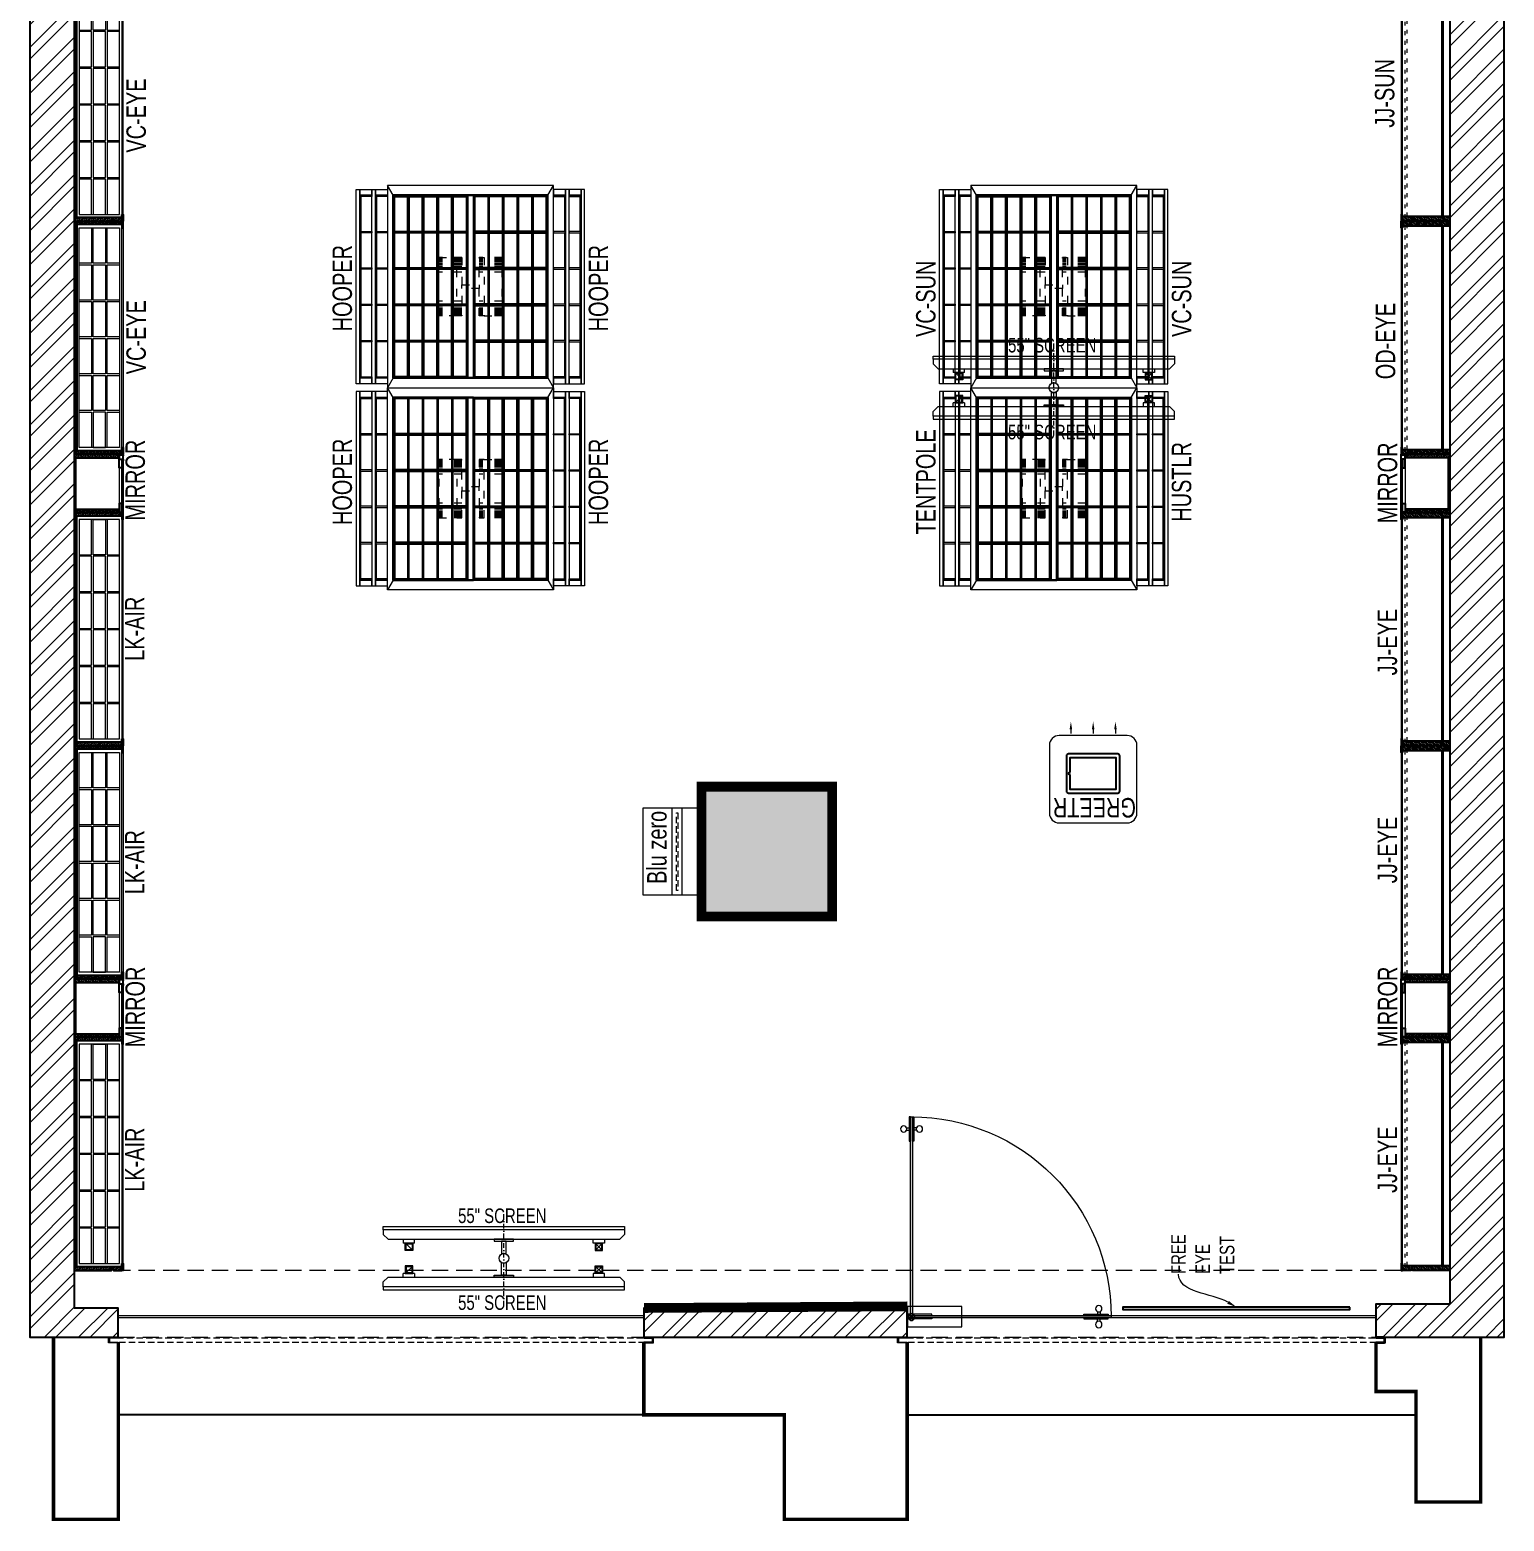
# Model space of a CAD drawing. Header units: feet. Extents: x 6593915 to 6601502, y -5290425 to -5274384.
# Drawn here: x 6593915 to 6601502, y -5290425 to -5282750 of the extents above; entities that cross this region are included whole.
import ezdxf
from ezdxf import colors
from ezdxf.entities.mleader import LeaderData, LeaderLine
from ezdxf.math import Vec2, Vec3

# ---------------------------------------------------------------- set-up
doc = ezdxf.new("R2010")
doc.units = ezdxf.units.FT
doc.header["$LTSCALE"] = 33
doc.header["$MEASUREMENT"] = 0
for name, pattern in [('ACAD_ISO03W100', [30, 12, -18]), ('D10_DASHED', [0.75, 0.5, -0.25]), ('DASHDOT2', [0.5, 0.25, -0.125, 0, -0.125]), ('HIDDEN', [9.525, 6.35, -3.175]), ('HIDDENX2', [0.75, 0.5, -0.25])]:
    doc.linetypes.add(name, pattern=pattern)
for name, color, linetype, lineweight in [('A-COL', 243, 'Continuous', 9), ('A-Glazing', 4, 'Continuous', 20), ('A-shutter', 8, 'Continuous', 18), ('beam', 90, 'Continuous', 9), ('column hatch', 5, 'Continuous', 0), ('Glazing', 141, 'Continuous', 15), ('LENS-DIM', 252, 'Continuous', 5), ('LENS-FURNITURE', 13, 'Continuous', 9), ('LENS-TEXT', 31, 'Continuous', 5), ('LENS_TEXT', 31, 'Continuous', 5), ('LK-EQPMT', 3, 'Continuous', 18), ('LK-FF&E FLOOR', 1, 'Continuous', 9), ('LK-FF&E WALL', 1, 'Continuous', 9), ('LK-IT', 3, 'Continuous', 18), ('LK-MIRROR', 133, 'Continuous', 13), ('LN-ELEVATION-1', 81, 'Continuous', 25), ('LN-ELEVATION-2', 103, 'Continuous', 20), ('LN-ELEVATION-3', 125, 'Continuous', 18), ('LN-ELEVATION-4', 145, 'Continuous', 13), ('LN-ELEVATION-5', 167, 'Continuous', 5), ('LN-HATCH', 251, 'Continuous', 0), ('PLANO-TXT', 252, 'Continuous', 5), ('rolling shutter', 1, 'Continuous', 5)]:
    doc.layers.add(name, color=color, linetype=linetype, lineweight=lineweight)
for name, color, linetype in [('A-WALL', 1, 'Continuous'), ('A_ELEVATION - 1', 6, 'Continuous'), ('I_DETAIL', 10, 'Continuous')]:
    doc.layers.add(name, color=color, linetype=linetype)
doc.styles.add('LK TXT', font='GILC____.TTF', dxfattribs={"height": 100})
doc.styles.get("Standard").update_dxf_attribs({"font": 'GILC____.TTF'})
pattern_1 = [(45, (7858054.0837, 3504049.203), (-4.4901280605, 4.4901280605), [])]

# ---------------------------------------------------------------- blocks, each defined once
blk = doc.blocks.new('Entrance Door')
at = {"layer": 'Glazing', "ltscale": 111}
blk.add_hatch(color=256, dxfattribs=at).paths.add_polyline_path([(18, -34.8), (18, -1235), (30, -1235), (30, -34.8)])
at = {"layer": 'Glazing'}
for p, q in [((30, -54.2), (18, -66.2)), ((1117.8, -31.3), (1117.8, -54.3)), ((1117.8, -89.2), (1117.8, -66.3)), ((1132.8, -31.3), (1132.8, -54.3)), ((1132.8, -89.2), (1132.8, -66.3))]:
    blk.add_line(p, q, dxfattribs=at)
at = {"layer": 'Glazing', "ltscale": 44}
for p, q in [((-4.9, -1156.3), (18, -1156.3)), ((-4.9, -1171.3), (18, -1171.3)), ((52.9, -1156.3), (30, -1156.3)), ((52.9, -1171.3), (30, -1171.3))]:
    blk.add_line(p, q, dxfattribs=at)
at = {"layer": 'Glazing'}
for points in [[(320, -120.5), (0, -120.5), (0, 0), (320, 0)], [(0, -54.2), (142.5, -54.2), (142.5, -46.8), (0, -46.8)], [(0, -66.2), (142.5, -66.2), (142.5, -73.7), (0, -73.7)], [(1180.8, -54.3), (1038.3, -54.3), (1038.3, -46.8), (1180.8, -46.8)], [(1180.8, -66.3), (1038.3, -66.3), (1038.3, -73.8), (1180.8, -73.8)]]:
    blk.add_lwpolyline(points, close=True, dxfattribs=at)
at = {"layer": 'Glazing', "ltscale": 222}
blk.add_lwpolyline([(-1.5, -66.2), (1198.8, -66.2), (1198.8, -54.2), (-1.5, -54.2)], close=True, dxfattribs=at)
at = {"layer": 'Glazing', "ltscale": 111}
blk.add_lwpolyline([(18, -34.8), (18, -1235), (30, -1235), (30, -34.8)], close=True, dxfattribs=at)
at = {"layer": 'Glazing', "ltscale": 44}
for points in [[(18, -1092.5), (18, -1235), (10.5, -1235), (10.5, -1092.5)], [(30, -1092.5), (30, -1235), (37.5, -1235), (37.5, -1092.5)]]:
    blk.add_lwpolyline(points, close=True, dxfattribs=at)
at = {"layer": 'Glazing'}
for centre, radius in [((1125.3, -13.9), 19), ((24, -58.7), 19.8), ((1125.3, -106.6), 19)]:
    blk.add_circle(centre, radius, dxfattribs=at)
at = {"layer": 'Glazing', "ltscale": 44}
for centre in [(-22.4, -1163.8), (70.4, -1163.8)]:
    blk.add_circle(centre, 19, dxfattribs=at)
at = {"layer": 'Glazing', "ltscale": 222}
blk.add_arc((24, -60.2), 1174.8, 270, 359.99955, dxfattribs=at)
blk = doc.blocks.new('BLUE ZERO')
at = {"layer": 'LENS-FURNITURE', "ltscale": 0.5}
for points in [[(86206.7, 120883.4), (86206.7, 120433.4), (85906.7, 120433.4), (85906.7, 120883.4)], [(86106.7, 120883.4), (86106.7, 120433.4), (86056.7, 120433.4), (86056.7, 120883.4)]]:
    blk.add_lwpolyline(points, close=True, dxfattribs=at)
at = {"layer": 'LENS-FURNITURE', "linetype": 'D10_DASHED', "ltscale": 2}
blk.add_lwpolyline([(86085.7, 120858.4), (86085.7, 120458.4), (86077.7, 120458.4), (86077.7, 120858.4)], close=True, dxfattribs=at)
blk = doc.blocks.new('MIRROR')
at = {"layer": 'LN-HATCH', "ltscale": 0.5}
h = blk.add_hatch(dxfattribs=at)
h.set_pattern_fill('ANSI31', color=256, scale=2)
h.set_pattern_definition([(45, (4060433.7416, 1708720.787), (-4.4901280605, 4.4901280605), [])])
h.paths.add_polyline_path([(212.9, 101.3), (230.9, 101.3), (230.9, -127.7), (212.9, -127.7)])
h.paths.add_polyline_path([(230.9, 95.3), (494.9, 95.3), (494.9, 101.3), (230.9, 101.3)])
h.paths.add_polyline_path([(512.9, 101.3), (494.9, 101.3), (494.9, -127.7), (512.9, -127.7)])
at = {"layer": 'Defpoints'}
blk.add_lwpolyline([(512.9, 101.3), (212.9, 101.3), (212.9, -148.7), (512.9, -148.7)], close=True, dxfattribs=at)
at = {"layer": 'LN-ELEVATION-1'}
for points in [[(212.9, 101.3), (230.9, 101.3), (230.9, -127.7), (212.9, -127.7)], [(230.9, 95.3), (494.9, 95.3), (494.9, 101.3), (230.9, 101.3)], [(512.9, 101.3), (494.9, 101.3), (494.9, -127.7), (512.9, -127.7)], [(259.9, -141.7), (259.9, -127.7), (214.9, -127.7), (214.9, -148.7), (223.9, -148.7), (223.9, -147.2), (216.4, -147.2), (216.4, -141.7)], [(442.9, -141.7), (442.9, -127.7), (487.9, -127.7), (487.9, -148.7), (478.9, -148.7), (478.9, -147.2), (486.4, -147.2), (486.4, -141.7)], [(504.9, -148.7), (504.9, -147.2), (509.4, -147.2), (509.4, -129.2), (487.9, -129.2), (487.9, -127.7), (510.9, -127.7), (510.9, -148.7)]]:
    blk.add_lwpolyline(points, close=True, dxfattribs=at)
at = {"layer": 'LN-ELEVATION-2', "color": 4, "lineweight": 0}
blk.add_lwpolyline([(216.4, -141.7), (486.4, -141.7), (486.4, -147.2), (216.4, -147.2)], close=True, dxfattribs=at)
at = {"layer": 'LN-ELEVATION-2'}
blk.add_lwpolyline([(259.9, -141.7), (442.9, -141.7), (442.9, -127.7), (259.9, -127.7)], close=True, dxfattribs=at)
at = {"layer": 'LN-ELEVATION-4', "ltscale": 0.5}
blk.add_line((478.9, -148.7), (223.9, -148.7), dxfattribs=at)
blk = doc.blocks.new('JJ SH 1200')
at = {"layer": 'LN-HATCH', "ltscale": 0.5}
h = blk.add_hatch(dxfattribs=at)
h.set_pattern_fill('ANSI31', color=256, scale=2)
h.set_pattern_definition([(45, (4097187.331, 1708800.267), (-4.4901280605, 4.4901280605), [])])
h.paths.add_polyline_path([(792.1, 220), (792.1, 30), (786.1, 30), (786.1, 20), (792.1, 20), (792.1, -24), (767.1, -24), (767.1, 220)])
h.paths.add_polyline_path([(-382.9, 180), (767.1, 180), (767.1, 186), (-382.9, 186)])
h.paths.add_polyline_path([(757.1, -24), (757.1, -30), (792.1, -30), (792.1, -24)])
h.paths.add_polyline_path([(-407.9, 220), (-407.9, 30), (-401.9, 30), (-401.9, 20), (-407.9, 20), (-407.9, -24), (-382.9, -24), (-382.9, 220)])
h.paths.add_polyline_path([(-372.9, -24), (-372.9, -30), (-407.9, -30), (-407.9, -24)])
at = {"layer": 'LN-ELEVATION-1', "ltscale": 0.5}
for points in [[(-407.9, 220), (-407.9, 30), (-401.9, 30), (-401.9, 20), (-407.9, 20), (-407.9, -24), (-382.9, -24), (-382.9, 220)], [(-382.9, 180), (767.1, 180), (767.1, 186), (-382.9, 186)], [(792.1, 220), (792.1, 30), (786.1, 30), (786.1, 20), (792.1, 20), (792.1, -24), (767.1, -24), (767.1, 220)], [(-372.9, -24), (-372.9, -30), (-407.9, -30), (-407.9, -24)], [(757.1, -24), (757.1, -30), (792.1, -30), (792.1, -24)]]:
    blk.add_lwpolyline(points, close=True, dxfattribs=at)
at = {"layer": 'LN-ELEVATION-3', "ltscale": 0.5}
for p, q in [((767.1, 220), (-382.9, 220)), ((757.1, -24), (-372.9, -24)), ((-372.9, -30), (757.1, -30))]:
    blk.add_line(p, q, dxfattribs=at)
at = {"layer": 'LN-ELEVATION-4', "linetype": 'ACAD_ISO03W100', "ltscale": 0.05}
blk.add_lwpolyline([(767.1, 0), (-382.9, 0), (-382.9, -12), (767.1, -12)], close=True, dxfattribs=at)
blk = doc.blocks.new('VC HD 1200')
at = {"layer": 'LN-HATCH', "ltscale": 0.5}
h = blk.add_hatch(dxfattribs=at)
h.set_pattern_fill('ANSI31', color=256, scale=2)
h.set_pattern_definition([(45, (3760859.753, 1795248.936), (-4.490128061, 4.490128061), [])])
h.paths.add_polyline_path([(-1200, 250), (-1200, 60), (-1194, 60), (-1194, 50), (-1200, 50), (-1200, 6), (-1182, 6), (-1182, 250)])
h = blk.add_hatch(dxfattribs=at)
h.set_pattern_fill('ANSI31', color=256, scale=2)
h.set_pattern_definition(pattern_1)
h.paths.add_polyline_path([(0, 250), (0, 60), (-6, 60), (-6, 50), (0, 50), (0, 6), (-18, 6), (-18, 250)])
h = blk.add_hatch(dxfattribs=at)
h.set_pattern_fill('ANSI31', color=256, scale=2)
h.set_pattern_definition([(45, (7858047.0837, 3504049.203), (-4.4901280605, 4.4901280605), [])])
h.paths.add_polyline_path([(-1165, 6), (-1165, 0), (-1200, 0), (-1200, 6)])
h = blk.add_hatch(dxfattribs=at)
h.set_pattern_fill('ANSI31', color=256, scale=2)
h.set_pattern_definition(pattern_1)
h.paths.add_polyline_path([(-28, 6), (-28, 0), (0, 0), (0, 6)])
at = {"layer": 'LN-ELEVATION-1', "ltscale": 0.5}
for points in [[(-1200, 250), (-1200, 60), (-1194, 60), (-1194, 50), (-1200, 50), (-1200, 6), (-1182, 6), (-1182, 250)], [(-18, 238), (-1182, 238), (-1182, 244), (-18, 244)], [(0, 250), (0, 60), (-6, 60), (-6, 50), (0, 50), (0, 6), (-18, 6), (-18, 250)], [(-1165, 6), (-1165, 0), (-1200, 0), (-1200, 6)], [(-35, 6), (-35, 0), (0, 0), (0, 6)]]:
    blk.add_lwpolyline(points, close=True, dxfattribs=at)
at = {"layer": 'LN-ELEVATION-3', "ltscale": 0.5}
for p, q in [((-1182, 250), (-18, 250)), ((-1165, 6), (-35, 6)), ((-35, 0), (-1165, 0))]:
    blk.add_line(p, q, dxfattribs=at)
for points in [[(-1165, 226), (-35, 226), (-35, 18), (-1165, 18)], [(-1165, 226), (-983.3, 226), (-983.3, 162), (-1165, 162)], [(-1165, 90), (-983.3, 90), (-983.3, 154), (-1165, 154)], [(-975.3, 226), (-793.7, 226), (-793.7, 162), (-975.3, 162)], [(-975.3, 154), (-793.7, 154), (-793.7, 90), (-975.3, 90)], [(-785.7, 226), (-604, 226), (-604, 162), (-785.7, 162)], [(-785.7, 154), (-604, 154), (-604, 90), (-785.7, 90)], [(-596, 226), (-414.3, 226), (-414.3, 162), (-596, 162)], [(-596, 154), (-414.3, 154), (-414.3, 90), (-596, 90)], [(-406.3, 226), (-224.7, 226), (-224.7, 162), (-406.3, 162)], [(-406.3, 154), (-224.7, 154), (-224.7, 90), (-406.3, 90)], [(-216.7, 226), (-35, 226), (-35, 162), (-216.7, 162)], [(-216.7, 154), (-35, 154), (-35, 90), (-216.7, 90)], [(-1165, 82), (-983.3, 82), (-983.3, 18), (-1165, 18)], [(-975.3, 82), (-793.7, 82), (-793.7, 18), (-975.3, 18)], [(-785.7, 82), (-604, 82), (-604, 18), (-785.7, 18)], [(-596, 82), (-414.3, 82), (-414.3, 18), (-596, 18)], [(-406.3, 82), (-224.7, 82), (-224.7, 18), (-406.3, 18)], [(-216.7, 82), (-35, 82), (-35, 18), (-216.7, 18)]]:
    blk.add_lwpolyline(points, close=True, dxfattribs=at)
blk = doc.blocks.new('*U42')
at = {"layer": 'A-shutter', "color": 5, "ltscale": 10}
for points in [[(41038450.5, -1561539.2), (41038450.5, -1561544.2), (41038405.5, -1561544.2), (41038405.5, -1561564.2), (41038450.5, -1561564.2), (41038450.5, -1561569.2), (41038400.5, -1561569.2), (41038400.5, -1561539.2)], [(41040862.5, -1561539.2), (41040862.5, -1561544.2), (41040907.5, -1561544.2), (41040907.5, -1561564.2), (41040862.5, -1561564.2), (41040862.5, -1561569.2), (41040912.5, -1561569.2), (41040912.5, -1561539.2)]]:
    blk.add_lwpolyline(points, close=True, dxfattribs=at)
at = {"layer": 'A-shutter', "color": 5, "linetype": 'HIDDENX2', "ltscale": 2}
blk.add_lwpolyline([(41038405.5, -1561544.2), (41038405.5, -1561564.2), (41040907.5, -1561564.2), (41040907.5, -1561544.2)], close=True, dxfattribs=at)
blk = doc.blocks.new('*U41')
at = {"layer": 'A-shutter', "color": 5, "ltscale": 10}
for points in [[(41038450.5, -1561539.2), (41038450.5, -1561544.2), (41038405.5, -1561544.2), (41038405.5, -1561564.2), (41038450.5, -1561564.2), (41038450.5, -1561569.2), (41038400.5, -1561569.2), (41038400.5, -1561539.2)], [(41041155.5, -1561539.2), (41041155.5, -1561544.2), (41041200.5, -1561544.2), (41041200.5, -1561564.2), (41041155.5, -1561564.2), (41041155.5, -1561569.2), (41041205.5, -1561569.2), (41041205.5, -1561539.2)]]:
    blk.add_lwpolyline(points, close=True, dxfattribs=at)
at = {"layer": 'A-shutter', "color": 5, "linetype": 'HIDDENX2', "ltscale": 2}
blk.add_lwpolyline([(41038405.5, -1561544.2), (41038405.5, -1561564.2), (41041200.5, -1561564.2), (41041200.5, -1561544.2)], close=True, dxfattribs=at)
blk = doc.blocks.new('A$C637765b9')
at = {"layer": 'column hatch'}
h = blk.add_hatch(color=8, dxfattribs=at)
h.dxf.hatch_style = 1
h.paths.add_polyline_path([(1676.3, -7285.3), (2349.3, -7285.3), (2349.3, -7953.3), (1676.3, -7953.3)])
h.paths.add_polyline_path([(1676.3, -2200.3), (2349.3, -2200.3), (2349.3, -1528.3), (1676.3, -1528.3)])
at = {"layer": 'LN-HATCH'}
h = blk.add_hatch(dxfattribs=at)
h.set_pattern_fill('ANSI32', color=256, scale=333, angle=180)
h.set_pattern_definition([(225, (-6861765.75, 5279360.12), (88.2999593, -88.2999593), []), (225, (-6861824.62, 5279360.12), (88.2999593, -88.2999593), [])])
h.paths.add_polyline_path([(2735.3, -10118.3), (2735.3, -9968.3), (1380.3, -9968.3), (1380.3, -10118.3)], flags=17)
h.paths.add_polyline_path([(5527.3, 3551.7), (5527.3, 1399.7), (4980.3, 1399.7), (4980.3, 1249.7), (5527.3, 1249.7), (5527.3, -1616.3), (5477.3, -1616.3), (5477.3, -2096.3), (5527.3, -2096.3), (5527.3, -9949.3), (5147.3, -9949.3), (5147.3, -10118.3), (5807.3, -10118.3), (5807.3, -1896.3), (5807.3, 4975.7), (-1779.7, 4975.7), (-1779.7, -10118.3), (-1324.7, -10118.3), (-1324.7, -9968.3), (-1549.7, -9968.3), (-1549.7, -2183.3), (-1499.7, -2183.3), (-1499.7, -1703.3), (-1549.7, -1703.3), (-1549.7, 4745.7), (5527.3, 4745.7), (5527.3, 3749.7), (3681.3, 3749.7), (3681.3, 1249.7), (3844.3, 1249.7), (3844.3, 3551.7)])
at = {"layer": 'A-COL'}
blk.add_lwpolyline([(1676.3, -7285.3), (2349.3, -7285.3), (2349.3, -7953.3), (1676.3, -7953.3)], close=True, dxfattribs=at)
at = {"layer": 'A-Glazing'}
for points in [[(-1324.7, -10006.5), (1380.3, -10006.5), (1380.3, -10018.5), (-1324.7, -10018.5)], [(2735.3, -10006.5), (5147.3, -10006.5), (5147.3, -10018.5), (2735.3, -10018.5)]]:
    blk.add_lwpolyline(points, close=True, dxfattribs=at)
at = {"layer": 'A-WALL'}
for points in [[(5527.3, -2096.3), (5527.3, -9949.3), (5147.3, -9949.3), (5147.3, -10118.3), (5807.3, -10118.3), (5807.3, -1896.3)], [(-1779.7, 4975.7), (-1779.7, -10118.3), (-1324.7, -10118.3), (-1324.7, -9968.3), (-1549.7, -9968.3), (-1549.7, -2183.3)]]:
    blk.add_lwpolyline(points, dxfattribs=at)
blk.add_lwpolyline([(2735.3, -10118.3), (2735.3, -9968.3), (1380.3, -9968.3), (1380.3, -10118.3)], close=True, dxfattribs=at)
at = {"layer": 'A_ELEVATION - 1'}
for points in [[(5147.3, -10148.3), (5191.3, -10148.3), (5191.3, -10118.3), (5147.3, -10118.3)], [(1380.3, -10518.3), (-1324.7, -10518.3)], [(2735.3, -10518.3), (5353.3, -10518.3)]]:
    blk.add_lwpolyline(points, dxfattribs=at)
at = {"layer": 'beam', "linetype": 'HIDDEN', "ltscale": 0.4}
blk.add_lwpolyline([(5527.3, -9774.8), (-1549.7, -9774.8), (-1549.7, -9968.3), (-1324.7, -9968.3), (-1324.7, -10118.3), (1380.3, -10118.3), (1380.3, -9968.3), (2735.3, -9968.3), (2735.3, -10118.3), (5147.3, -10118.3), (5147.3, -9949.3), (5527.3, -9949.3)], close=True, dxfattribs=at)
at = {"layer": 'I_DETAIL', "const_width": 18}
for points in [[(-1657.7, -10118.3), (-1657.7, -11056.3), (-1324.7, -11056.3), (-1324.7, -10148.3)], [(5147.3, -10148.3), (5147.3, -10398.3), (5353.3, -10398.3), (5353.3, -10966.3), (5686.3, -10966.3), (5686.3, -10118.3)], [(1380.3, -10148.3), (1380.3, -10518.3), (2103.3, -10518.3), (2103.3, -11056.3), (2735.3, -11056.3), (2735.3, -10148.3)]]:
    blk.add_lwpolyline(points, dxfattribs=at)
at = {"layer": 'rolling shutter'}
for name, p in [('*U41', (-41039775.2, 1551420.9)), ('*U42', (-41035715.2, 1551420.9))]:
    blk.add_blockref(name, p, dxfattribs=at)
blk = doc.blocks.new('ffgd')
at = {"layer": 'LN-ELEVATION-4', "linetype": 'ACAD_ISO03W100', "ltscale": 0.1}
blk.add_lwpolyline([(0, 47.3), (0, -41.5), (-20, -41.5), (-20, 47.3)], close=True, dxfattribs=at)
at = {"layer": 'LN-ELEVATION-5', "linetype": 'ACAD_ISO03W100', "ltscale": 0.1}
for p, q in [((-159.9, 165.7), (-159.9, 47.3)), ((-159.7, 165.7), (-159.7, 47.3)), ((-159.4, 165.7), (-159.4, 47.3)), ((-159, 165.7), (-159, 47.3)), ((-158.5, 165.7), (-158.5, 47.3)), ((-157.9, 165.7), (-157.9, 47.3)), ((-157.1, 165.7), (-157.1, 47.3)), ((-156.1, 165.7), (-156.1, 47.3)), ((-154.1, 165.7), (-154.1, 47.3)), ((-151.1, 165.7), (-151.1, 47.3)), ((-146.1, 165.7), (-146.1, 47.3)), ((-141.1, 165.7), (-141.1, 47.3)), ((-135.1, 165.7), (-135.1, 47.3)), ((-128.1, 165.7), (-128.1, 47.3)), ((-120.1, 165.7), (-120.1, 47.3)), ((-111.1, 165.7), (-111.1, 47.3)), ((-102.1, 165.7), (-102.1, 47.3)), ((-85, 165.7), (-85, 47.3)), ((65, 165.7), (65, 47.3)), ((82.1, 165.7), (82.1, 47.3)), ((91.1, 165.7), (91.1, 47.3)), ((100.1, 165.7), (100.1, 47.3)), ((108.1, 165.7), (108.1, 47.3)), ((115.1, 165.7), (115.1, 47.3)), ((121.1, 165.7), (121.1, 47.3)), ((126.1, 165.7), (126.1, 47.3)), ((131.1, 165.7), (131.1, 47.3)), ((134.1, 165.7), (134.1, 47.3)), ((136.1, 165.7), (136.1, 47.3)), ((137.1, 165.7), (137.1, 47.3)), ((137.9, 165.7), (137.9, 47.3)), ((138.5, 165.7), (138.5, 47.3)), ((139, 165.7), (139, 47.3)), ((139.4, 165.7), (139.4, 47.3)), ((139.7, 165.7), (139.7, 47.3)), ((139.9, 165.7), (139.9, 47.3)), ((-159.9, -41.5), (-159.9, -159.9)), ((-159.7, -41.5), (-159.7, -159.9)), ((-159.4, -41.5), (-159.4, -159.9)), ((-159, -41.5), (-159, -159.9)), ((-158.5, -41.5), (-158.5, -159.9)), ((-157.9, -41.5), (-157.9, -159.9)), ((-157.1, -41.5), (-157.1, -159.9)), ((-156.1, -41.5), (-156.1, -159.9)), ((-154.1, -41.5), (-154.1, -159.9)), ((-151.1, -41.5), (-151.1, -159.9)), ((-146.1, -41.5), (-146.1, -159.9)), ((-141.1, -41.5), (-141.1, -159.9)), ((-135.1, -41.5), (-135.1, -159.9)), ((-128.1, -41.5), (-128.1, -159.9)), ((-120.1, -41.5), (-120.1, -159.9)), ((-111.1, -41.5), (-111.1, -159.9)), ((-102.1, -41.5), (-102.1, -159.9)), ((-85, -41.5), (-85, -159.9)), ((65, -41.5), (65, -159.9)), ((82.1, -41.5), (82.1, -159.9)), ((91.1, -41.5), (91.1, -159.9)), ((100.1, -41.5), (100.1, -159.9)), ((108.1, -41.5), (108.1, -159.9)), ((115.1, -41.5), (115.1, -159.9)), ((121.1, -41.5), (121.1, -159.9)), ((126.1, -41.5), (126.1, -159.9)), ((131.1, -41.5), (131.1, -159.9)), ((134.1, -41.5), (134.1, -159.9)), ((136.1, -41.5), (136.1, -159.9)), ((137.1, -41.5), (137.1, -159.9)), ((137.9, -41.5), (137.9, -159.9)), ((138.5, -41.5), (138.5, -159.9)), ((139, -41.5), (139, -159.9)), ((139.4, -41.5), (139.4, -159.9)), ((139.7, -41.5), (139.7, -159.9)), ((139.9, -41.5), (139.9, -159.9))]:
    blk.add_line(p, q, dxfattribs=at)
for points in [[(140, 73), (140, 165.7), (-160, 165.7), (-160, 73)], [(140, -67.1), (140, -159.9), (-160, -159.9), (-160, -67.1)]]:
    blk.add_lwpolyline(points, dxfattribs=at)
for points in [[(140, 73), (140, 47.3), (-160, 47.3), (-160, 73)], [(140, -41.5), (140, -67.1), (-160, -67.1), (-160, -41.5)]]:
    blk.add_lwpolyline(points, close=True, dxfattribs=at)
blk = doc.blocks.new('EURO 1040 x 1175')
at = {"layer": 'LN-ELEVATION-1'}
for points in [[(-470, -327.4), (470, -327.4), (470, 467.6), (-470, 467.6)], [(-470, 85.1), (470, 85.1), (470, 467.6), (-470, 467.6)], [(-283.2, 85.1), (-277.2, 85.1), (-277.2, 467.6), (-283.2, 467.6)], [(-96.4, 85.1), (-90.4, 85.1), (-90.4, 467.6), (-96.4, 467.6)], [(90.4, 85.1), (96.4, 85.1), (96.4, 467.6), (90.4, 467.6)], [(277.2, 85.1), (283.2, 85.1), (283.2, 467.6), (277.2, 467.6)], [(-470, 386.6), (-283.2, 386.6), (-283.2, 392.6), (-470, 392.6)], [(-277.2, 386.6), (-96.4, 386.6), (-96.4, 392.6), (-277.2, 392.6)], [(-90.4, 386.6), (90.4, 386.6), (90.4, 392.6), (-90.4, 392.6)], [(96.4, 386.6), (277.2, 386.6), (277.2, 392.6), (96.4, 392.6)], [(283.2, 386.6), (470, 386.6), (470, 392.6), (283.2, 392.6)], [(-470, 311.2), (-283.2, 311.2), (-283.2, 317.2), (-470, 317.2)], [(-277.2, 311.2), (-96.4, 311.2), (-96.4, 317.2), (-277.2, 317.2)], [(-90.4, 311.2), (90.4, 311.2), (90.4, 317.2), (-90.4, 317.2)], [(96.4, 311.2), (277.2, 311.2), (277.2, 317.2), (96.4, 317.2)], [(283.2, 311.2), (470, 311.2), (470, 317.2), (283.2, 317.2)], [(-470, 235.8), (-283.2, 235.8), (-283.2, 241.8), (-470, 241.8)], [(-277.2, 235.8), (-96.4, 235.8), (-96.4, 241.8), (-277.2, 241.8)], [(-90.4, 235.8), (90.4, 235.8), (90.4, 241.8), (-90.4, 241.8)], [(96.4, 235.8), (277.2, 235.8), (277.2, 241.8), (96.4, 241.8)], [(283.2, 235.8), (470, 235.8), (470, 241.8), (283.2, 241.8)], [(-470, 160.4), (-283.2, 160.4), (-283.2, 166.4), (-470, 166.4)], [(-277.2, 160.4), (-96.4, 160.4), (-96.4, 166.4), (-277.2, 166.4)], [(-90.4, 160.4), (90.4, 160.4), (90.4, 166.4), (-90.4, 166.4)], [(96.4, 160.4), (277.2, 160.4), (277.2, 166.4), (96.4, 166.4)], [(283.2, 160.4), (470, 160.4), (470, 166.4), (283.2, 166.4)], [(-470, 85.1), (470, 85.1), (470, 55.1), (-470, 55.1)], [(-470, 55.1), (470, 55.1), (470, -327.4), (-470, -327.4)], [(-283.2, 55.1), (-277.2, 55.1), (-277.2, -327.4), (-283.2, -327.4)], [(-96.4, 55.1), (-90.4, 55.1), (-90.4, -327.4), (-96.4, -327.4)], [(90.4, 55.1), (96.4, 55.1), (96.4, -327.4), (90.4, -327.4)], [(277.2, 55.1), (283.2, 55.1), (283.2, -327.4), (277.2, -327.4)], [(-470, -20.3), (-283.2, -20.3), (-283.2, -26.3), (-470, -26.3)], [(-277.2, -20.3), (-96.4, -20.3), (-96.4, -26.3), (-277.2, -26.3)], [(-90.4, -20.3), (90.4, -20.3), (90.4, -26.3), (-90.4, -26.3)], [(96.4, -20.3), (277.2, -20.3), (277.2, -26.3), (96.4, -26.3)], [(283.2, -20.3), (470, -20.3), (470, -26.3), (283.2, -26.3)], [(-470, -95.7), (-283.2, -95.7), (-283.2, -101.7), (-470, -101.7)], [(-277.2, -95.7), (-96.4, -95.7), (-96.4, -101.7), (-277.2, -101.7)], [(-90.4, -95.7), (90.4, -95.7), (90.4, -101.7), (-90.4, -101.7)], [(96.4, -95.7), (277.2, -95.7), (277.2, -101.7), (96.4, -101.7)], [(283.2, -95.7), (470, -95.7), (470, -101.7), (283.2, -101.7)], [(-470, -171.1), (-283.2, -171.1), (-283.2, -177.1), (-470, -177.1)], [(-277.2, -171.1), (-96.4, -171.1), (-96.4, -177.1), (-277.2, -177.1)], [(-90.4, -171.1), (90.4, -171.1), (90.4, -177.1), (-90.4, -177.1)], [(96.4, -171.1), (277.2, -171.1), (277.2, -177.1), (96.4, -177.1)], [(283.2, -171.1), (470, -171.1), (470, -177.1), (283.2, -177.1)], [(-470, -246.4), (-283.2, -246.4), (-283.2, -252.4), (-470, -252.4)], [(-277.2, -246.4), (-96.4, -246.4), (-96.4, -252.4), (-277.2, -252.4)], [(-90.4, -246.4), (90.4, -246.4), (90.4, -252.4), (-90.4, -252.4)], [(96.4, -246.4), (277.2, -246.4), (277.2, -252.4), (96.4, -252.4)], [(283.2, -246.4), (470, -246.4), (470, -252.4), (283.2, -252.4)]]:
    blk.add_lwpolyline(points, close=True, dxfattribs=at)
for points in [[(-283.2, 461.6), (-464, 461.6), (-464, 317.2)], [(-96.4, 461.6), (-277.2, 461.6)], [(90.4, 461.6), (-90.4, 461.6)], [(277.2, 461.6), (96.4, 461.6)], [(464, 317.2), (464, 461.6), (283.2, 461.6)], [(-464, 311.2), (-464, 241.8)], [(464, 241.8), (464, 311.2)], [(-464, 235.8), (-464, 166.4)], [(464, 166.4), (464, 235.8)], [(-464, 160.4), (-464, 91.1), (-283.2, 91.1)], [(283.2, 91.1), (464, 91.1), (464, 160.4)], [(-277.2, 91.1), (-96.4, 91.1)], [(-90.4, 91.1), (90.4, 91.1)], [(96.4, 91.1), (277.2, 91.1)], [(-464, -20.3), (-464, 49.1), (-283.2, 49.1)], [(-277.2, 49.1), (-96.4, 49.1)], [(-90.4, 49.1), (90.4, 49.1)], [(96.4, 49.1), (277.2, 49.1)], [(283.2, 49.1), (464, 49.1), (464, -20.3)], [(-464, -95.7), (-464, -26.3)], [(464, -26.3), (464, -95.7)], [(-464, -171.1), (-464, -101.7)], [(464, -101.7), (464, -171.1)], [(-283.2, -321.4), (-464, -321.4), (-464, -177.1)], [(464, -177.1), (464, -321.4), (283.2, -321.4)], [(-96.4, -321.4), (-277.2, -321.4)], [(90.4, -321.4), (-90.4, -321.4)], [(277.2, -321.4), (96.4, -321.4)]]:
    blk.add_lwpolyline(points, dxfattribs=at)
at = {"layer": 'LN-ELEVATION-2'}
blk.add_lwpolyline([(-520, -357.4), (520, -357.4), (520, 497.6), (-520, 497.6)], close=True, dxfattribs=at)
for points in [[(-470, 467.6), (-520, 497.6)], [(470, 467.6), (520, 497.6)], [(-470, -327.4), (-520, -357.4)], [(470, -327.4), (520, -357.4)]]:
    blk.add_lwpolyline(points, dxfattribs=at)
at = {"layer": 'LN-ELEVATION-3'}
for points in [[(-500, 559.6), (500, 559.6), (500, 577.6), (-500, 577.6)], [(-500, 497.6), (-470, 497.6), (-470, 559.6), (-500, 559.6)], [(470, 497.6), (500, 497.6), (500, 559.6), (470, 559.6)], [(-500, -357.4), (-470, -357.4), (-470, -419.4), (-500, -419.4)], [(470, -357.4), (500, -357.4), (500, -419.4), (470, -419.4)], [(-500, -419.4), (500, -419.4), (500, -437.4), (-500, -437.4)]]:
    blk.add_lwpolyline(points, close=True, dxfattribs=at)
at = {"layer": 'LN-ELEVATION-4'}
for points in [[(-500, 639.6), (500, 639.6), (500, 657.6), (-500, 657.6)], [(-500, 577.6), (-470, 577.6), (-470, 639.6), (-500, 639.6)], [(470, 577.6), (500, 577.6), (500, 639.6), (470, 639.6)], [(-470, 497.6), (-464, 497.6), (-464, 559.6), (-470, 559.6)], [(-464, 553.6), (-283.2, 553.6), (-283.2, 559.6), (-464, 559.6)], [(-283.2, 497.6), (-277.2, 497.6), (-277.2, 559.6), (-283.2, 559.6)], [(-277.2, 553.6), (-96.4, 553.6), (-96.4, 559.6), (-277.2, 559.6)], [(-96.4, 497.6), (-90.4, 497.6), (-90.4, 559.6), (-96.4, 559.6)], [(-90.4, 553.6), (90.4, 553.6), (90.4, 559.6), (-90.4, 559.6)], [(90.4, 497.6), (96.4, 497.6), (96.4, 559.6), (90.4, 559.6)], [(96.4, 553.6), (277.2, 553.6), (277.2, 559.6), (96.4, 559.6)], [(277.2, 497.6), (283.2, 497.6), (283.2, 559.6), (277.2, 559.6)], [(283.2, 553.6), (464, 553.6), (464, 559.6), (283.2, 559.6)], [(464, 497.6), (470, 497.6), (470, 559.6), (464, 559.6)], [(-470, -357.4), (-464, -357.4), (-464, -419.4), (-470, -419.4)], [(-283.2, -357.4), (-277.2, -357.4), (-277.2, -419.4), (-283.2, -419.4)], [(-96.4, -357.4), (-90.4, -357.4), (-90.4, -419.4), (-96.4, -419.4)], [(90.4, -357.4), (96.4, -357.4), (96.4, -419.4), (90.4, -419.4)], [(277.2, -357.4), (283.2, -357.4), (283.2, -419.4), (277.2, -419.4)], [(464, -357.4), (470, -357.4), (470, -419.4), (464, -419.4)], [(-500, -437.4), (-470, -437.4), (-470, -499.4), (-500, -499.4)], [(-464, -413.4), (-283.2, -413.4), (-283.2, -419.4), (-464, -419.4)], [(-277.2, -413.4), (-96.4, -413.4), (-96.4, -419.4), (-277.2, -419.4)], [(-90.4, -413.4), (90.4, -413.4), (90.4, -419.4), (-90.4, -419.4)], [(96.4, -413.4), (277.2, -413.4), (277.2, -419.4), (96.4, -419.4)], [(283.2, -413.4), (464, -413.4), (464, -419.4), (283.2, -419.4)], [(470, -437.4), (500, -437.4), (500, -499.4), (470, -499.4)], [(-500, -499.4), (500, -499.4), (500, -517.4), (-500, -517.4)]]:
    blk.add_lwpolyline(points, close=True, dxfattribs=at)
at = {"layer": 'LN-ELEVATION-5'}
for points in [[(-470, 577.6), (-464, 577.6), (-464, 639.6), (-470, 639.6)], [(-464, 633.6), (-283.2, 633.6), (-283.2, 639.6), (-464, 639.6)], [(-283.2, 577.6), (-277.2, 577.6), (-277.2, 639.6), (-283.2, 639.6)], [(-277.2, 633.6), (-96.4, 633.6), (-96.4, 639.6), (-277.2, 639.6)], [(-96.4, 577.6), (-90.4, 577.6), (-90.4, 639.6), (-96.4, 639.6)], [(-90.4, 633.6), (90.4, 633.6), (90.4, 639.6), (-90.4, 639.6)], [(90.4, 577.6), (96.4, 577.6), (96.4, 639.6), (90.4, 639.6)], [(96.4, 633.6), (277.2, 633.6), (277.2, 639.6), (96.4, 639.6)], [(277.2, 577.6), (283.2, 577.6), (283.2, 639.6), (277.2, 639.6)], [(283.2, 633.6), (464, 633.6), (464, 639.6), (283.2, 639.6)], [(464, 577.6), (470, 577.6), (470, 639.6), (464, 639.6)], [(-470, -437.4), (-464, -437.4), (-464, -499.4), (-470, -499.4)], [(-283.2, -437.4), (-277.2, -437.4), (-277.2, -499.4), (-283.2, -499.4)], [(-96.4, -437.4), (-90.4, -437.4), (-90.4, -499.4), (-96.4, -499.4)], [(90.4, -437.4), (96.4, -437.4), (96.4, -499.4), (90.4, -499.4)], [(277.2, -437.4), (283.2, -437.4), (283.2, -499.4), (277.2, -499.4)], [(464, -437.4), (470, -437.4), (470, -499.4), (464, -499.4)], [(-464, -493.4), (-283.2, -493.4), (-283.2, -499.4), (-464, -499.4)], [(-277.2, -493.4), (-96.4, -493.4), (-96.4, -499.4), (-277.2, -499.4)], [(-90.4, -493.4), (90.4, -493.4), (90.4, -499.4), (-90.4, -499.4)], [(96.4, -493.4), (277.2, -493.4), (277.2, -499.4), (96.4, -499.4)], [(283.2, -493.4), (464, -493.4), (464, -499.4), (283.2, -499.4)]]:
    blk.add_lwpolyline(points, close=True, dxfattribs=at)
at = {"layer": 'LENS-DIM'}
blk.add_blockref('ffgd', (10, 67.1), dxfattribs=at)
blk = doc.blocks.new('GREETR 450x450')
at = {"layer": 'LN-ELEVATION-1', "linetype": 'ByBlock', "lineweight": -2}
for p, q in [((481.3, 339.7), (461, 339.7)), ((481.3, 225), (461, 225)), ((481.3, 110.3), (461, 110.3))]:
    blk.add_line(p, q, dxfattribs=at)
at = {"layer": 'LN-ELEVATION-1'}
for points in [[(355.5, 98.3), (355.5, 352.3, 0.414214), (345.5, 362.3), (163.5, 362.3, 0.414214), (153.5, 352.3), (153.5, 98.3, 0.414214), (163.5, 88.3), (345.5, 88.3, 0.414214)], [(264, 342.8), (336.5, 342.8), (336.5, 107.8), (172.5, 107.8), (172.5, 342.8), (245, 342.8, 0.327538), (246.9, 344.2, -0.733799), (262.1, 344.2, 0.327538)]]:
    blk.add_lwpolyline(points, format="xyb", close=True, dxfattribs=at)
at = {"layer": 'LN-ELEVATION-1', "linetype": 'ByBlock', "lineweight": -2}
for points in [[(481.3, 346.4), (481.3, 333.1), (521.3, 339.7)], [(481.3, 231.7), (481.3, 218.3), (521.3, 225)], [(481.3, 116.9), (481.3, 103.6), (521.3, 110.3)]]:
    blk.add_solid(points, dxfattribs=at)
at = {"layer": 'LN-ELEVATION-2'}
blk.add_lwpolyline([(50, 0), (400, 0, 0.414214), (450, 50), (450, 400, 0.414214), (400, 450), (50, 450, 0.414214), (0, 400), (0, 50, 0.414214)], format="xyb", close=True, dxfattribs=at)
at = {"layer": 'LENS-TEXT', "color": 0, "linetype": 'Continuous', "ltscale": 3, "insert": (78.9, 218.7), "char_height": 100, "attachment_point": 5, "rotation": 90, "style": 'LK TXT'}
blk.add_mtext_dynamic_manual_height_columns('GREETR', width=353.056, gutter_width=0.5, heights=[0], dxfattribs=at)
blk = doc.blocks.new('55INCH')
at = {"layer": 'LK-EQPMT', "ltscale": 12}
for p, q in [((2111558.8, 1135690.5), (2111583.2, 1135690.5)), ((2111583.2, 1135690.5), (2111607.7, 1135666)), ((2111607.7, 1134473.9), (2111607.7, 1135666)), ((2111607.7, 1135587.9), (2111627.2, 1135587.9)), ((2111627.2, 1135529.3), (2111607.7, 1135529.3)), ((2111627.2, 1135587.9), (2111627.2, 1135529.3)), ((2111627.2, 1134610.6), (2111607.7, 1134610.6)), ((2111627.2, 1134610.6), (2111627.2, 1134552)), ((2111607.7, 1134552), (2111627.2, 1134552)), ((2111558.8, 1134449.5), (2111583.2, 1134449.5)), ((2111583.2, 1134449.5), (2111607.7, 1134473.9))]:
    blk.add_line(p, q, dxfattribs=at)
at = {"layer": 'LK-EQPMT'}
for p, q in [((2111661.6, 1135543.3), (2111631, 1135573.9)), ((2111661.6, 1135573.9), (2111631, 1135543.3)), ((2111661.6, 1134597.1), (2111631, 1134566.5))]:
    blk.add_line(p, q, dxfattribs=at)
at = {"layer": 'LK-EQPMT', "ltscale": 12}
blk.add_lwpolyline([(2111542.6, 1135690.5), (2111558.8, 1135690.5), (2111558.8, 1134449.5), (2111542.6, 1134449.5)], close=True, dxfattribs=at)
at = {"layer": 'LK-EQPMT'}
for points in [[(2111627.2, 1135577.7), (2111627.2, 1135539.5), (2111665.4, 1135539.5), (2111665.4, 1135577.7)], [(2111631, 1135573.9), (2111631, 1135543.3), (2111661.6, 1135543.3), (2111661.6, 1135573.9)], [(2111627.2, 1134562.7), (2111627.2, 1134600.9), (2111665.4, 1134600.9), (2111665.4, 1134562.7)], [(2111631, 1134566.5), (2111631, 1134597.1), (2111661.6, 1134597.1), (2111661.6, 1134566.5)]]:
    blk.add_lwpolyline(points, close=True, dxfattribs=at)

msp = doc.modelspace()

# ---------------------------------------------------------------- linework, layer by layer
msp.add_lwpolyline([(6600708.2, -5289323.8), (6599540.2, -5289323.8), (6599540.2, -5289335.8), (6600708.2, -5289335.8)], close=True)
at = {"layer": 'LK-IT', "color": 1, "linetype": 'DASHDOT2', "ltscale": 3}
for p, q in [((6599184.6, -5284836.6), (6599184.6, -5284347.6)), ((6596354.6, -5289316.8), (6596354.6, -5288827.8))]:
    msp.add_line(p, q, dxfattribs=at)
at = {"layer": 'LK-IT'}
for points in [[(6599234.6, -5284494.7), (6599134.6, -5284494.7), (6599134.6, -5284504.7), (6599234.6, -5284504.7)], [(6599234.6, -5284689.5), (6599134.6, -5284689.5), (6599134.6, -5284679.5), (6599234.6, -5284679.5)], [(6596404.6, -5288974.9), (6596304.6, -5288974.9), (6596304.6, -5288984.9), (6596404.6, -5288984.9)], [(6596404.6, -5289169.7), (6596304.6, -5289169.7), (6596304.6, -5289159.7), (6596404.6, -5289159.7)]]:
    msp.add_lwpolyline(points, close=True, dxfattribs=at)
for points in [[(6599197.1, -5284570.4), (6599197.1, -5284504.7), (6599172.1, -5284504.7), (6599172.1, -5284570.4, -0.267949), (6599197.1, -5284570.4, 1)], [(6599197.1, -5284613.7), (6599197.1, -5284679.5), (6599172.1, -5284679.5), (6599172.1, -5284613.7, 0.267949), (6599197.1, -5284613.7, -1)], [(6596367.1, -5289050.7), (6596367.1, -5288984.9), (6596342.1, -5288984.9), (6596342.1, -5289050.7, -0.267949), (6596367.1, -5289050.7, 1)], [(6596367.1, -5289094), (6596367.1, -5289159.7), (6596342.1, -5289159.7), (6596342.1, -5289094, 0.267949), (6596367.1, -5289094, -1)]]:
    msp.add_lwpolyline(points, format="xyb", dxfattribs=at)
at = {"layer": 'LK-IT', "color": 1}
for centre in [(6599184.6, -5284592.1), (6596354.6, -5289072.3)]:
    msp.add_circle(centre, 25, dxfattribs=at)
at = {"layer": 'LK-MIRROR', "linetype": 'ACAD_ISO03W100', "ltscale": 0.05, "const_width": 50}
msp.add_lwpolyline([(6598044.1, -5286645.4), (6597371.1, -5286645.4), (6597371.1, -5287313.4), (6598044.1, -5287313.4)], close=True, dxfattribs=at)
msp.add_lwpolyline([(6597075.1, -5289328.4), (6598431.4, -5289319.9)], dxfattribs=at)

# ---------------------------------------------------------------- block references
at = {"layer": 'A-Glazing', "xscale": -0.8748404702499005, "yscale": 0.8748404702499005, "zscale": 0.8748404702499005, "rotation": 179.9999889093191}
msp.add_blockref('Entrance Door', (6598431.4, -5289425.3), dxfattribs=at)
at = {"layer": 'LENS-DIM', "color": 2}
msp.add_blockref('A$C637765b9', (6595694.9, -5279360.1), dxfattribs=at)
at = {"layer": 'LK-FF&E FLOOR'}
for name, p, rotation in [('EURO 1040 x 1175', (6596112.5, -5284072.1), 270), ('EURO 1040 x 1175', (6599114.5, -5284072.1), 270), ('GREETR 450x450', (6599612.1, -5286832.1), 90.00000000000003)]:
    msp.add_blockref(name, p, dxfattribs=dict(at, rotation=rotation))
at = {"layer": 'LK-FF&E FLOOR', "xscale": -1, "rotation": 270}
for p in [(6596112.5, -5285112.1), (6599114.5, -5285112.1)]:
    msp.add_blockref('EURO 1040 x 1175', p, dxfattribs=at)
at = {"layer": 'LK-FF&E FLOOR'}
msp.add_blockref('BLUE ZERO', (6511164.4, -5407637.9), dxfattribs=at)
at = {"layer": 'LK-FF&E WALL', "xscale": -1}
for name, p, rotation in [('VC HD 1200', (6594395.1, -5283735), 90), ('MIRROR', (6601120.8, -5285447.9), 270), ('VC HD 1200', (6594395.1, -5286435), 90), ('MIRROR', (6601120.8, -5288147.9), 270), ('VC HD 1200', (6594395.1, -5289135), 90)]:
    msp.add_blockref(name, p, dxfattribs=dict(at, rotation=rotation))
at = {"layer": 'LK-FF&E WALL'}
for name, p, rotation in [('JJ SH 1200', (6601002.1, -5282942.9), 270), ('VC HD 1200', (6594395.1, -5283735), 90.00000000000003), ('JJ SH 1200', (6601002.1, -5284142.9), 270), ('MIRROR', (6594246.5, -5285447.9), 90.00000000000003), ('JJ SH 1200', (6601002.1, -5285642.9), 270), ('VC HD 1200', (6594395.1, -5286435), 90.00000000000003), ('JJ SH 1200', (6601002.1, -5286842.9), 270), ('MIRROR', (6594246.5, -5288147.9), 90.00000000000003), ('JJ SH 1200', (6601002.1, -5288342.9), 270)]:
    msp.add_blockref(name, p, dxfattribs=dict(at, rotation=rotation))
at = {"layer": 'LK-IT', "rotation": 270}
for p in [(5464114.7, -3172887), (5461284.7, -3177367.2)]:
    msp.add_blockref('55INCH', p, dxfattribs=at)
at = {"layer": 'LK-IT', "xscale": -1, "rotation": 270}
for p in [(5464114.7, -7396297.2), (5461284.7, -7400777.4)]:
    msp.add_blockref('55INCH', p, dxfattribs=at)

# ---------------------------------------------------------------- texts
at = {"layer": 'LENS-TEXT', "color": 0, "linetype": 'Continuous', "ltscale": 3, "char_height": 75, "width": 783.964, "attachment_point": 5, "style": 'LK TXT'}
for insert in [(6599176.2, -5284373.9), (6599176.2, -5284820.9), (6596346.2, -5288854.1), (6596346.2, -5289301.1)]:
    msp.add_mtext('\\pt225;55" SCREEN', dxfattribs=dict(at, insert=insert))
at = {"layer": 'LENS_TEXT', "linetype": 'Continuous', "ltscale": 3, "char_height": 100, "width": 324.474, "attachment_point": 5, "rotation": 90, "style": 'LK TXT'}
for insert in [(6594458, -5285067.8, -23744), (6600902.6, -5285082.2, -23744), (6594458, -5287779.3, -23744), (6600902.6, -5287779.3, -23744)]:
    msp.add_mtext('{\\C7;MIRROR}', dxfattribs=dict(at, insert=insert))
at = {"layer": 'PLANO-TXT', "linetype": 'Continuous', "ltscale": 3, "char_height": 100, "attachment_point": 5, "rotation": 90, "style": 'LK TXT'}
for s, insert, width in [('JJ-SUN', (6600887.6, -5283077.3, -23744), 149.547), ('VC-EYE', (6594462.9, -5283191.5, -23744), 149.547), ('HOOPER', (6595523.5, -5284080.1, -23744), 149.547), ('HOOPER', (6596841.7, -5284080.1, -23744), 149.547), ('VC-SUN', (6598526.5, -5284134.7, -23744), 149.547), ('VC-SUN', (6599842.7, -5284134.7, -23744), 149.547), ('VC-EYE', (6594462.9, -5284332.1, -23744), 149.547), ('OD-EYE', (6600892.1, -5284352.3, -23744), 149.547), ('TENTPOLE', (6598526.5, -5285076.8, -23744), 149.547), ('HOOPER', (6595523.5, -5285076.8, -23744), 149.547), ('HOOPER', (6596841.7, -5285076.8, -23744), 149.547), ('HUSTLR', (6599842.4, -5285076.8, -23744), 149.547), ('LK-AIR', (6594454.8, -5285832.7, -23744), 149.547), ('JJ-EYE', (6600901.5, -5285901.6, -23744), 149.547), ('\\pt800;Blu zero', (6597142.5, -5286957.9), 510.552), ('JJ-EYE', (6600901.5, -5286971.6, -23744), 149.547), ('LK-AIR', (6594454.8, -5287034.2, -23744), 149.547), ('LK-AIR', (6594454.8, -5288565.2, -23744), 149.547), ('JJ-EYE', (6600901.5, -5288565.2, -23744), 149.547)]:
    msp.add_mtext(s, dxfattribs=dict(at, insert=insert, width=width))

# ---------------------------------------------------------------- leaders
at = {"layer": 'LENS_TEXT', "color": 1, "linetype": 'Continuous', "ltscale": 3}
ml = msp.add_multileader_mtext('Standard', dxfattribs=at)
ml.set_content('{\\C256;FREE EYE TEST}', color=1)
ml.set_leader_properties(color=256, linetype='ByLayer', lineweight=-1)
ml.build(insert=Vec2(0, 0))
ml.multileader.update_dxf_attribs({"leader_type": 2, "dogleg_length": 0.36, "arrow_head_size": 50})
ctx = ml.context
ctx.base_point, ctx.char_height, ctx.arrow_head_size, ctx.landing_gap_size, ctx.plane_origin, ctx.plane_x_axis, ctx.plane_y_axis = Vec3(6599826.5, -5289153.7), 75, 50, 0.09, Vec3(6598464.1, -5290431.4), Vec3(0, 1), Vec3(-1, 0)
notes = []
notes.append((ctx, [(0, (1, 1, 0), (6599826.5, -5289154), (0, 1), 0.36, [(1, [(6600124.2, -5289323.8)], 0, [])])]))
ctx.mtext.insert, ctx.mtext.text_direction, ctx.mtext.rotation, ctx.mtext.width, ctx.mtext.flow_direction = Vec3(6599788.5, -5289153.6), Vec3(0, 1), 1.570796, 354.238, 5
for ctx, leaders in notes:
    for number, flags, end, landing, length, lines in leaders:
        leader = LeaderData()
        leader.index, (leader.has_last_leader_line, leader.has_dogleg_vector, leader.attachment_direction) = number, flags
        leader.last_leader_point, leader.dogleg_vector, leader.dogleg_length = Vec3(end), Vec3(landing), length
        for number, points, colour, breaks in lines:
            line = LeaderLine()
            line.index, line.vertices, line.color, line.breaks = number, Vec3.list(points), colors.encode_raw_color(colour), breaks
            leader.lines.append(line)
        ctx.leaders.append(leader)

doc.saveas('drawing.dxf')
